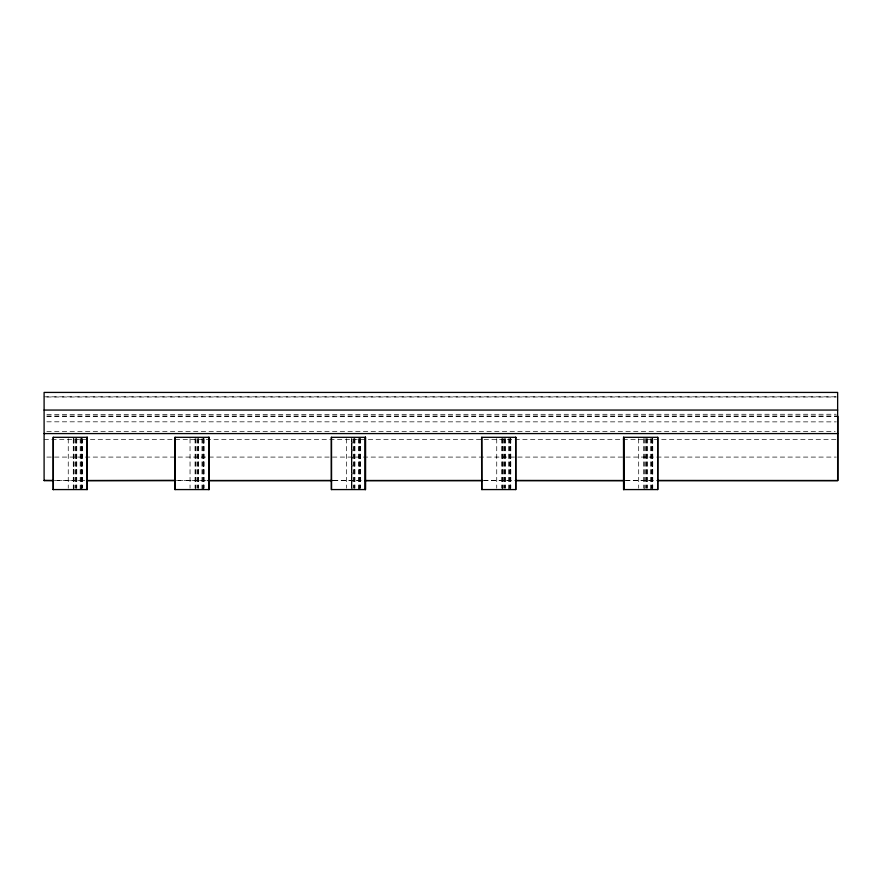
<?xml version="1.0" encoding="UTF-8"?>
<svg xmlns="http://www.w3.org/2000/svg" width="882" height="882" viewBox="0 0 882 882"><rect width="100%" height="100%" fill="white"/><g stroke="black" fill="none" stroke-linecap="round" stroke-linejoin="round"><path stroke-width="0.66" stroke-dasharray="4.41 3.31" d="M44.1 396.823L836.224 396.823M46.856 396.999L836.235 396.999M46.856 414.375L836.224 414.253M46.856 415.995L837.602 415.995M46.845 416.359L837.9 416.359M46.856 421.817L836.268 421.872M46.856 431.408L835.144 431.408M44.1 439.512L836.268 439.457M46.856 457.085L836.268 457.085M55.125 480.503L85.444 480.503L55.125 480.657M176.4 480.503L206.719 480.503L176.356 480.657M333.506 480.503L363.825 480.503M483.722 480.503L514.041 480.503M625.669 480.503L655.988 480.503M333.418 480.602L363.726 480.602M483.579 480.602L513.886 480.602M625.481 480.657L655.789 480.602M652.768 438.685L652.768 488.198M652.393 438.685L652.393 488.198M652.239 438.685L652.239 488.198M652.019 438.685L652.019 488.198M651.401 438.685L651.401 489.576M650.64 438.685L650.64 489.576M647.212 438.685L647.212 488.198M646.958 438.685L646.958 488.198M646.374 438.685L646.374 488.198M645.613 438.685L645.613 488.198M644.279 438.685L644.279 489.576M643.717 438.685L643.728 488.198M638.689 438.685L638.7 488.198M510.81 438.685L510.81 488.198M510.435 438.685L510.435 488.198M510.281 438.685L510.281 488.198M510.061 438.685L510.061 488.198M509.432 438.685L509.432 489.576M508.671 438.685L508.671 489.576M505.254 438.685L505.254 488.198M504.989 438.685L504.989 488.198M504.416 438.685L504.416 488.198M503.655 438.685L503.655 488.198M502.321 438.685L502.321 489.576M502.244 438.685L502.244 488.198M501.77 438.685L501.759 488.198M496.742 438.685L496.731 488.198M360.495 438.685L360.495 488.198M360.121 438.685L360.121 488.198M359.966 438.685L359.966 488.198M359.746 438.685L359.746 488.198M359.128 438.685L359.128 489.576M358.368 438.685L358.368 489.576M354.939 438.685L354.939 488.198M354.685 438.685L354.685 488.198M354.101 438.685L354.101 488.198M353.34 438.685L353.34 488.198M352.006 489.576L352.006 438.685L351.94 488.198M346.428 438.685L346.417 488.198M204.106 438.685L204.106 488.198M203.742 438.685L203.742 488.198M203.577 438.685L203.577 488.198M203.356 438.685L203.356 488.198M202.739 438.685L202.739 489.576M201.978 438.685L201.978 489.576M198.549 438.685L198.549 488.198M198.296 438.685L198.296 488.198M197.711 438.685L197.711 488.198M196.951 438.685L196.951 488.198M195.55 438.685L195.617 489.576M195.054 438.685L195.076 488.198M190.038 438.685L190.049 488.198M82.324 438.685L82.324 488.198M81.949 438.685L81.949 488.198M81.794 438.685L81.794 488.198M81.574 438.685L81.574 488.198M80.957 438.685L80.957 489.576M80.196 438.685L80.196 489.576M76.767 438.685L76.767 488.198M76.514 438.685L76.514 488.198M75.929 438.685L75.929 488.198M75.168 438.685L75.168 488.198M73.834 438.685L73.834 489.576M73.768 438.685L73.768 488.198M73.272 438.685L73.283 488.198M68.256 438.685L68.245 488.198M351.455 488.198L351.455 438.685L351.444 488.198"/><path stroke-width="1.32" d="M44.1 410.064L837.646 410.064M44.1 433.58L837.646 433.58M87.351 437.307L53.118 437.307L53.129 489.576M209.133 437.307L174.901 437.307L174.912 489.576L209.133 489.576L209.078 437.307L209.012 489.576M623.563 437.307L657.796 437.307L657.796 489.576L623.563 489.576L623.585 437.307L623.651 489.576M86.822 480.503L175.022 480.503L86.811 480.657M208.097 480.503L332.128 480.503M365.203 480.503L482.344 480.503M515.419 480.503L624.291 480.503M657.366 480.503L837.9 480.503L837.9 416.359M208.042 480.657L332.04 480.602M365.104 480.657L482.2 480.602M515.264 480.602L624.103 480.657M657.167 480.602L837.646 480.657L837.646 392.424L44.1 392.424L44.1 480.657M53.118 489.576L87.351 489.576L87.23 437.307M657.729 437.307L657.674 489.576M623.794 437.307L623.85 489.576M515.716 437.307L515.716 489.576M481.826 437.307L481.881 489.576M365.402 437.307L365.402 489.576M365.181 437.307L365.17 489.576M331.522 437.307L331.577 489.576M208.802 437.307L208.78 489.576M175.187 437.307L175.132 489.576M87.02 437.307L87.02 489.576M53.35 437.307L53.35 489.576M365.523 437.307L331.29 437.307L331.29 489.576L365.523 489.576L365.523 437.307M515.838 437.307L481.594 437.307L481.682 489.576L515.838 489.576L515.772 437.307M53.747 480.503L44.1 480.503L53.747 480.602"/></g></svg>
